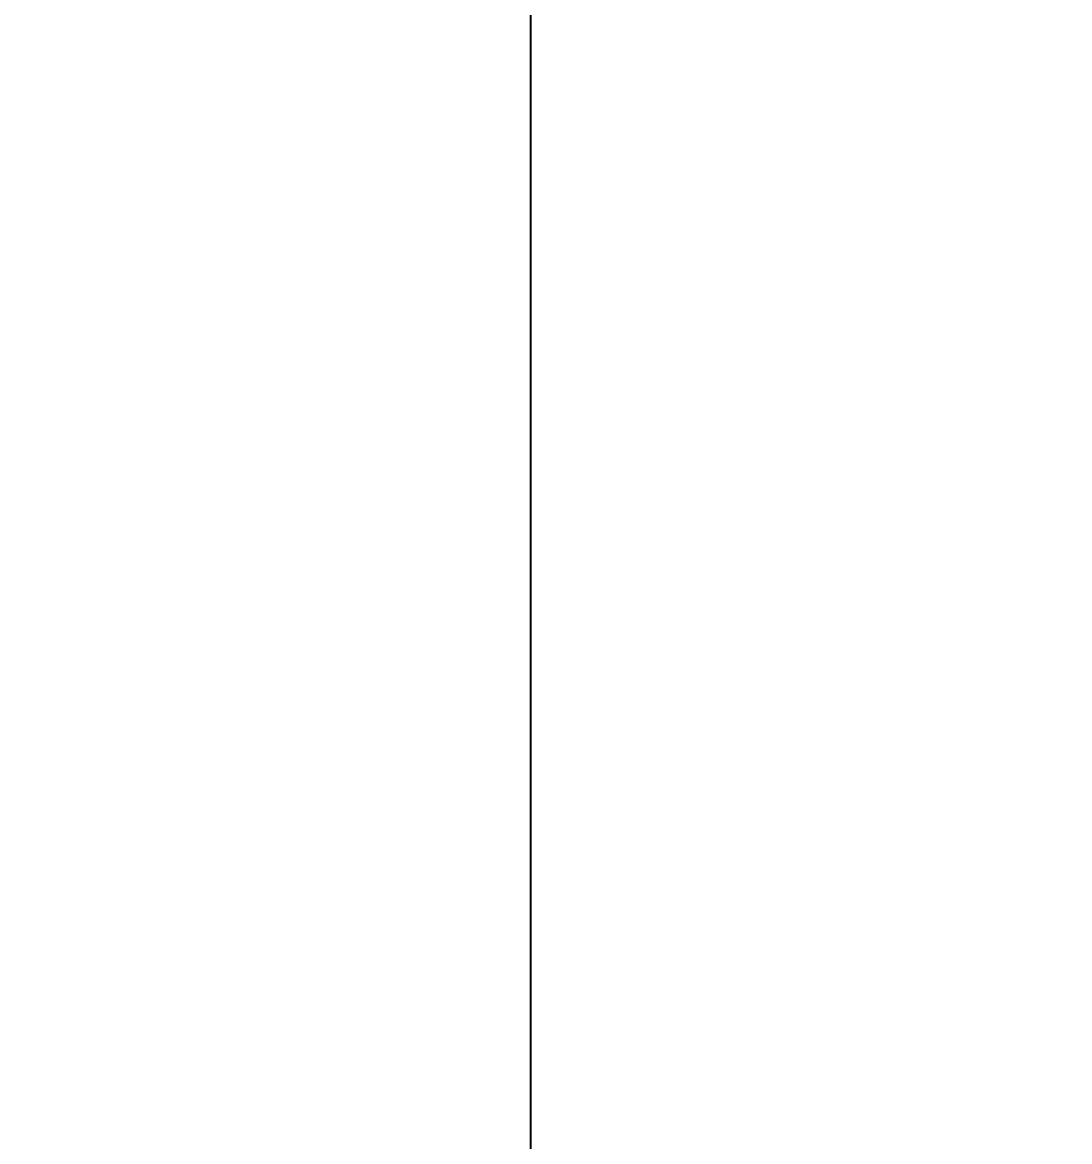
# Model space of a CAD drawing. Header units: millimetres. Extents: x 17284 to 19660, y -6011 to -2651.
# Drawn here: x 19097.1 to 19151.2, y -3845.6 to -3787.8 of the extents above; entities that cross this region are included whole.
import ezdxf

# ---------------------------------------------------------------- set-up
doc = ezdxf.new("R2010")
doc.units = ezdxf.units.MM
doc.layers.add('DIM', color=3, linetype='Continuous', lineweight=13)
doc.styles.get("Standard").update_dxf_attribs({"font": 'arial.ttf'})
doc.dimstyles.get("Standard").update_dxf_attribs({"dimtxt": 0.18, "dimasz": 0.18, "dimexe": 0.18, "dimexo": 0.0625, "dimgap": 0.09, "dimtad": 0, "dimtih": 1, "dimtoh": 1, "dimdec": 1, "dimdsep": 46, "dimtxsty": 'Standard', "dimcen": 0.09, "dimadec": 0, "dimazin": 0, "dimtfac": 1, "dimtdec": 1, "dimtofl": 0, "dimtmove": 0, "dimatfit": 3, "dimfxl": 1, "dimtolj": 1, "dimtzin": 0, "dimarcsym": 0})

# ---------------------------------------------------------------- blocks, each defined once
blk = doc.blocks.new('1')
at = {"linetype": 'Continuous', "lineweight": 18}
blk.add_open_spline([(20783.132, -5054.972), (20781.948, -5050.762), (20779.559, -5042.266), (20776.036, -5029.738), (20772.636, -5017.648), (20769.452, -5006.334), (20766.49, -4995.803), (20763.75, -4986.054), (20761.389, -4977.647), (20759.374, -4970.476), (20757.676, -4964.435), (20756.106, -4958.855), (20754.66, -4953.728), (20753.339, -4949.043), (20752.135, -4944.762), (20750.929, -4940.404), (20749.52, -4935.638), (20747.739, -4930.172), (20745.627, -4924.138), (20743.197, -4917.562), (20740.451, -4910.474), (20737.391, -4902.901), (20733.999, -4894.948), (20730.35, -4886.609), (20726.02, -4878.11), (20721.059, -4869.411), (20716.063, -4861.102), (20711.041, -4853.253), (20707.029, -4847.255), (20704.466, -4843.737), (20703.635, -4842.619)], degree=3, knots=[0, 0, 0, 0, 0.057509, 0.116045, 0.171111, 0.222636, 0.270586, 0.314962, 0.355789, 0.385409, 0.412897, 0.43829, 0.461627, 0.482947, 0.502295, 0.520105, 0.5424, 0.567632, 0.595688, 0.626452, 0.659803, 0.695634, 0.733839, 0.773501, 0.815286, 0.859179, 0.905154, 0.942757, 0.981693, 1, 1, 1, 1], dxfattribs=at)
blk = doc.blocks.new('*D124')
at = {"layer": 'Defpoints', "color": 0, "transparency": 16777216}
for p in [(19201.381, -3749.626), (19123.388, -3879.358), (19201.381, -3882.32)]:
    blk.add_point(p, dxfattribs=at)
at = {"layer": 'DIM', "color": 0, "lineweight": -2, "transparency": 16777216}
for p, q in [((19105.388, -3749.626), (19087.388, -3749.626)), ((19123.388, -3879.296), (19123.388, -3749.446)), ((19123.388, -3749.626), (19141.388, -3749.626)), ((19141.388, -3749.626), (19144.547, -3749.626)), ((19183.381, -3749.626), (19180.221, -3749.626)), ((19201.381, -3749.626), (19183.381, -3749.626)), ((19201.381, -3882.257), (19201.381, -3749.446)), ((19219.381, -3749.626), (19237.381, -3749.626))]:
    blk.add_line(p, q, dxfattribs=at)
at = {"layer": 'DIM', "color": 0, "transparency": 16777216}
for points in [[(19105.388, -3746.626), (19105.388, -3752.626), (19123.388, -3749.626)], [(19219.381, -3746.626), (19219.381, -3752.626), (19201.381, -3749.626)]]:
    blk.add_solid(points, dxfattribs=at)
at = {"layer": 'DIM', "color": 3, "transparency": 16777216, "insert": (19162.384, -3749.626), "char_height": 18, "attachment_point": 5}
blk.add_mtext('\\A1;79', dxfattribs=at)

msp = doc.modelspace()

# ---------------------------------------------------------------- block references
at = {"color": 6}
msp.add_blockref('1', (-1641.369, 1021.728, 0), dxfattribs=at)

# ---------------------------------------------------------------- dimensions: what is measured, and where the dimension line sits
at = {"layer": 'DIM', "color": 3}
dim = msp.add_linear_dim(base=(19201.381, -3749.626), p1=(19123.388, -3879.358), p2=(19201.381, -3882.32), text='79', dimstyle='Standard', override={"dimtxt": 18, "dimasz": 18, "dimgap": 5, "dimclrt": 3}, dxfattribs=at)
dim.commit()
dim.dimension.update_dxf_attribs({"geometry": '*D124', "text_midpoint": (19162.384, -3749.626), "dimtype": 160})

doc.saveas('drawing.dxf')
